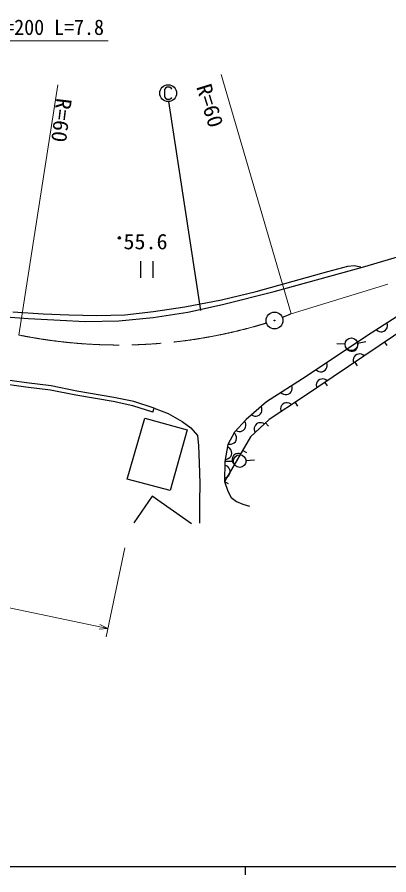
# Model space of a CAD drawing. Units: millimetres, scale not verified. Extents: x 40000 to 680000, y 20000 to 380000.
# Drawn here: x 240912 to 285058, y 204000 to 305888 of the extents above; entities that cross this region are included whole.
import ezdxf
from ezdxf.enums import TextEntityAlignment as Align

# ---------------------------------------------------------------- set-up
doc = ezdxf.new("R2010")
doc.units = ezdxf.units.MM
doc.header["$LTSCALE"] = 1000
doc.linetypes.add('CHAIN', pattern=[18.5, 12, -1.5, 3.5, -1.5])
for name, color, linetype, lineweight in [('M-BGD', 7, 'Continuous', 25), ('M-BGD-EXST', 7, 'Continuous', 25), ('M-BMK', 2, 'CHAIN', 13), ('M-BMK-SRVR', 3, 'Continuous', 25), ('M-STR-HTXT', 7, 'Continuous', 13), ('M-TTL-BAND', 7, 'Continuous', 25)]:
    doc.layers.add(name, color=color, linetype=linetype, lineweight=lineweight)
doc.styles.add('ＭＳ ゴシック', font='')
doc.styles.get('ＭＳ ゴシック').set_extended_font_data('MS Gothic')

msp = doc.modelspace()

# ---------------------------------------------------------------- linework, layer by layer
at = {"layer": 'M-BGD'}
for p, q in [((281944, 276174), (290826, 278845)), ((255553, 276910), (255553, 274910)), ((257073, 274910), (257073, 276910)), ((271455, 273285), (281944, 276174)), ((277801, 275668), (280183, 276318)), ((280183, 276318), (280941, 276390)), ((280941, 276390), (281736, 276246)), ((273685, 274513), (277801, 275668)), ((269280, 273285), (273685, 274513)), ((265165, 272311), (269280, 273285)), ((265318, 271769), (271455, 273285)), ((260827, 271480), (265165, 272311)), ((257108, 270903), (260827, 271480)), ((261166, 270830), (265318, 271769)), ((239577, 270289), (242248, 270108)), ((240393, 270866), (244003, 270650)), ((242248, 270108), (246003, 269892)), ((244003, 270650), (247035, 270542)), ((247035, 270542), (250393, 270433)), ((250393, 270433), (253714, 270542)), ((252971, 269819), (257050, 270217)), ((253714, 270542), (257108, 270903)), ((257050, 270217), (261166, 270830)), ((285941, 270263), (282510, 268059)), ((246003, 269892), (248999, 269747)), ((248999, 269747), (252971, 269819)), ((288080, 269680), (274931, 260771)), ((284786, 268844), (284863, 269000)), ((284903, 269383), (284856, 269566)), ((284863, 269000), (284908, 269208)), ((284908, 269208), (284903, 269383)), ((282510, 268059), (275235, 263196)), ((283594, 268756), (283742, 268637)), ((283742, 268637), (283899, 268559)), ((283899, 268559), (284106, 268514)), ((284106, 268514), (284281, 268519)), ((284281, 268519), (284465, 268566)), ((284465, 268566), (284667, 268696)), ((284667, 268696), (284786, 268844)), ((279861, 267060), (278862, 267095)), ((281365, 267077), (281314, 267260)), ((281348, 267172), (282331, 267357)), ((281373, 266902), (281365, 267077)), ((284542, 267282), (284822, 266868)), ((280067, 266426), (280217, 266310)), ((280217, 266310), (280376, 266235)), ((280376, 266235), (280584, 266194)), ((280584, 266194), (280758, 266202)), ((280758, 266202), (280941, 266253)), ((280941, 266253), (281141, 266386)), ((281141, 266386), (281257, 266536)), ((281257, 266536), (281332, 266694)), ((281332, 266694), (281373, 266902)), ((280864, 265370), (280824, 265162)), ((280824, 265162), (280833, 264987)), ((280833, 264987), (280885, 264804)), ((280937, 265529), (280864, 265370)), ((281053, 265679), (280937, 265529)), ((281251, 265814), (281053, 265679)), ((281434, 265865), (281251, 265814)), ((281609, 265875), (281434, 265865)), ((281817, 265835), (281609, 265875)), ((281976, 265761), (281817, 265835)), ((282126, 265646), (281976, 265761)), ((276430, 263995), (276580, 263878)), ((277304, 263821), (277503, 263954)), ((277503, 263954), (277620, 264104)), ((277620, 264104), (277694, 264263)), ((277727, 264645), (277677, 264828)), ((277694, 264263), (277736, 264471)), ((277736, 264471), (277727, 264645)), ((281003, 264885), (281284, 264471)), ((242011, 262434), (238561, 262927)), ((275235, 263196), (270527, 260200)), ((276580, 263878), (276738, 263804)), ((276738, 263804), (276946, 263762)), ((277051, 262896), (276868, 262844)), ((276946, 263762), (277121, 263771)), ((277226, 262905), (277051, 262896)), ((277121, 263771), (277304, 263821)), ((277434, 262865), (277226, 262905)), ((241941, 261939), (238493, 262431)), ((244890, 261581), (241941, 261939)), ((244969, 262075), (242011, 262434)), ((247994, 261470), (244969, 262075)), ((273560, 261916), (273514, 262101)), ((273564, 261742), (273560, 261916)), ((276480, 262400), (276440, 262192)), ((276440, 262192), (276450, 262017)), ((276450, 262017), (276501, 261835)), ((276554, 262559), (276480, 262400)), ((276670, 262710), (276554, 262559)), ((276868, 262844), (276670, 262710)), ((277593, 262791), (277434, 262865)), ((277465, 262488), (277746, 262074)), ((277743, 262676), (277593, 262791)), ((247896, 260980), (244890, 261581)), ((252315, 260217), (247896, 260980)), ((252409, 260708), (247994, 261470)), ((272248, 261295), (272395, 261176)), ((272395, 261176), (272552, 261097)), ((272552, 261097), (272759, 261051)), ((272759, 261051), (272934, 261056)), ((272934, 261056), (273118, 261102)), ((273118, 261102), (273320, 261231)), ((273320, 261231), (273440, 261378)), ((273440, 261378), (273518, 261535)), ((273518, 261535), (273564, 261742)), ((254657, 259731), (252315, 260217)), ((254784, 260215), (252409, 260708)), ((257182, 259453), (254784, 260215)), ((270527, 260200), (268115, 258099)), ((274931, 260771), (270846, 258086)), ((272442, 259889), (272324, 259740)), ((272642, 260021), (272442, 259889)), ((272826, 260069), (272642, 260021)), ((273001, 260077), (272826, 260069)), ((273208, 260034), (273001, 260077)), ((273366, 259958), (273208, 260034)), ((273515, 259840), (273366, 259958)), ((273917, 260105), (274192, 259687)), ((257030, 258977), (254657, 259731)), ((257030, 258977), (257182, 259453)), ((257182, 259453), (258861, 258816)), ((258861, 258816), (260517, 257840)), ((269825, 258753), (269922, 258917)), ((269960, 259467), (269887, 259642)), ((269922, 258917), (269976, 259083)), ((269990, 259295), (269960, 259467)), ((269976, 259083), (269990, 259295)), ((272248, 259582), (272206, 259375)), ((272206, 259375), (272213, 259200)), ((272213, 259200), (272261, 259016)), ((272324, 259740), (272248, 259582)), ((253978, 250996), (256081, 258254)), ((256081, 258254), (261108, 256864)), ((260517, 257840), (261552, 257101)), ((268115, 258099), (266715, 256582)), ((268015, 257726), (267924, 257892)), ((270846, 258086), (268628, 256024)), ((268756, 258657), (268919, 258561)), ((268919, 258561), (269085, 258507)), ((269085, 258507), (269297, 258492)), ((269297, 258492), (269469, 258523)), ((269469, 258523), (269644, 258596)), ((269644, 258596), (269825, 258753)), ((261108, 256864), (259097, 249649)), ((261552, 257101), (262320, 256184)), ((266906, 256789), (267079, 256711)), ((267630, 256734), (267796, 256825)), ((267796, 256825), (267959, 257001)), ((267959, 257001), (268037, 257174)), ((268064, 257558), (268015, 257726)), ((268037, 257174), (268073, 257346)), ((268073, 257346), (268064, 257558)), ((269081, 257100), (269073, 256888)), ((269073, 256888), (269109, 256717)), ((269129, 257268), (269081, 257100)), ((269220, 257435), (269129, 257268)), ((269396, 257598), (269220, 257435)), ((269568, 257677), (269396, 257598)), ((269740, 257713), (269568, 257677)), ((269952, 257705), (269740, 257713)), ((270120, 257657), (269952, 257705)), ((270286, 257566), (270120, 257657)), ((270407, 257678), (270748, 257312)), ((262320, 256184), (262468, 254972)), ((268628, 256024), (265555, 250733)), ((266715, 256582), (265936, 255104)), ((266806, 256370), (266675, 256506)), ((266897, 256220), (266806, 256370)), ((266960, 256017), (266897, 256220)), ((266939, 255656), (266970, 255843)), ((266970, 255843), (266960, 256017)), ((267079, 256711), (267250, 256676)), ((267250, 256676), (267462, 256684)), ((267462, 256684), (267630, 256734)), ((269109, 256717), (269188, 256544)), ((262468, 254972), (262527, 252931)), ((265936, 255104), (265595, 253086)), ((266058, 254745), (265891, 254834)), ((265976, 255179), (266163, 255148)), ((266191, 254631), (266058, 254745)), ((266163, 255148), (266338, 255158)), ((266338, 255158), (266541, 255221)), ((266541, 255221), (266690, 255312)), ((266690, 255312), (266827, 255443)), ((266827, 255443), (266939, 255656)), ((266164, 253571), (266278, 253704)), ((266314, 254458), (266191, 254631)), ((266278, 253704), (266367, 253871)), ((266378, 254296), (266314, 254458)), ((266367, 253871), (266407, 254108)), ((266407, 254108), (266378, 254296)), ((266607, 253799), (266486, 253591)), ((266749, 253924), (266607, 253799)), ((266902, 254009), (266749, 253924)), ((267107, 254063), (266902, 254009)), ((267282, 254066), (267107, 254063)), ((267468, 254027), (267282, 254066)), ((267702, 254429), (268134, 254178)), ((262527, 252931), (262616, 250507)), ((265595, 253086), (265555, 250733)), ((266595, 253120), (265595, 253086)), ((265641, 253355), (265828, 253384)), ((265828, 253384), (265991, 253448)), ((265991, 253448), (266164, 253571)), ((266486, 253591), (266448, 253406)), ((266448, 253406), (266450, 253231)), ((266450, 253231), (266505, 253026)), ((266505, 253026), (266589, 252872)), ((266589, 252872), (266715, 252730)), ((268091, 253211), (269088, 253299)), ((265767, 252596), (265588, 252660)), ((265915, 252504), (265767, 252596)), ((266063, 252351), (265915, 252504)), ((266150, 252200), (266063, 252351)), ((266140, 251600), (266203, 251779)), ((266207, 252019), (266150, 252200)), ((266203, 251779), (266207, 252019)), ((259097, 249649), (253978, 250996)), ((265555, 250733), (265987, 250482)), ((265555, 250733), (265944, 249566)), ((265562, 251160), (265743, 251217)), ((265743, 251217), (265895, 251304)), ((265895, 251304), (266047, 251451)), ((266047, 251451), (266140, 251600)), ((262616, 250507), (262587, 248318)), ((256939, 248969), (254750, 245835)), ((261611, 245716), (256939, 248969)), ((265944, 249566), (266333, 248827)), ((266333, 248827), (266955, 248360)), ((262587, 248318), (262557, 245775)), ((266955, 248360), (267733, 248049)), ((267733, 248049), (268511, 247815))]:
    msp.add_line(p, q, dxfattribs=at)
for centre, radius in [((253050, 279662), 150), ((253050, 279662), 90), ((253050, 279662), 30), ((280611, 267034), 750), ((267344, 253145), 750)]:
    msp.add_circle(centre, radius, dxfattribs=at)
at = {"layer": 'M-BGD-EXST'}
for p, q in [((258679, 297577), (258519, 297457)), ((259039, 297577), (258679, 297577)), ((259199, 297457), (259039, 297577)), ((258519, 297457), (258399, 297297)), ((258399, 297297), (258399, 296417)), ((259279, 297337), (259199, 297457)), ((258399, 296417), (258519, 296257)), ((258519, 296257), (258679, 296137)), ((258679, 296137), (259039, 296137)), ((258876, 295851), (262678, 271030)), ((259039, 296137), (259199, 296217)), ((259199, 296217), (259279, 296337))]:
    msp.add_line(p, q, dxfattribs=at)
msp.add_circle((258839, 296857), 1000, dxfattribs=at)
at = {"layer": 'M-BMK'}
for p, q in [((273475, 270658), (316269, 283705)), ((172887, 277774), (241117, 268126))]:
    msp.add_line(p, q, dxfattribs=at)
for centre, start, end in [((250057, 325900), 291.86604, 292.97289), ((253001, 326938), 258.57582, 286.97458)]:
    msp.add_arc(centre, 60000, start, end, dxfattribs=at)
at = {"layer": 'M-BMK-SRVR'}
for radius in [1000, 40]:
    msp.add_circle((271472, 269852), radius, dxfattribs=at)
at = {"layer": 'M-STR-HTXT'}
for p, q in [((225042, 303077), (251725, 303077)), ((265161, 299080), (273475, 270658)), ((241117, 268126), (245726, 297845)), ((68187, 271864), (251671, 233260)), ((251465, 232281), (253690, 242858)), ((250750, 233740), (251671, 233260)), ((251671, 233260), (250634, 233192))]:
    msp.add_line(p, q, dxfattribs=at)
at = {"layer": 'M-TTL-BAND'}
for p, q in [((40000, 205000), (579000, 205000)), ((268000, 205000), (268000, 204000))]:
    msp.add_line(p, q, dxfattribs=at)

# ---------------------------------------------------------------- texts
at = {"layer": 'M-BGD', "style": 'ＭＳ ゴシック', "width": 1.05}
msp.add_text('55.6', height=1833, dxfattribs=at).set_placement((253540, 277761), align=Align.BOTTOM_LEFT)
at = {"layer": 'M-STR-HTXT', "style": 'ＭＳ ゴシック', "width": 0.95}
msp.add_text('ヒュ-ム管 φ=200 L=7.8', height=1833, dxfattribs=at).set_placement((225708, 303225), align=Align.BOTTOM_LEFT)
at = {"layer": 'M-STR-HTXT', "style": 'ＭＳ ゴシック', "width": 1.05}
for rotation, p in [(287.3, (261640, 297444)), (263, (245042, 296415))]:
    msp.add_text('R=60', height=1833, rotation=rotation, dxfattribs=at).set_placement(p, align=Align.BOTTOM_LEFT)

doc.saveas('drawing.dxf')
